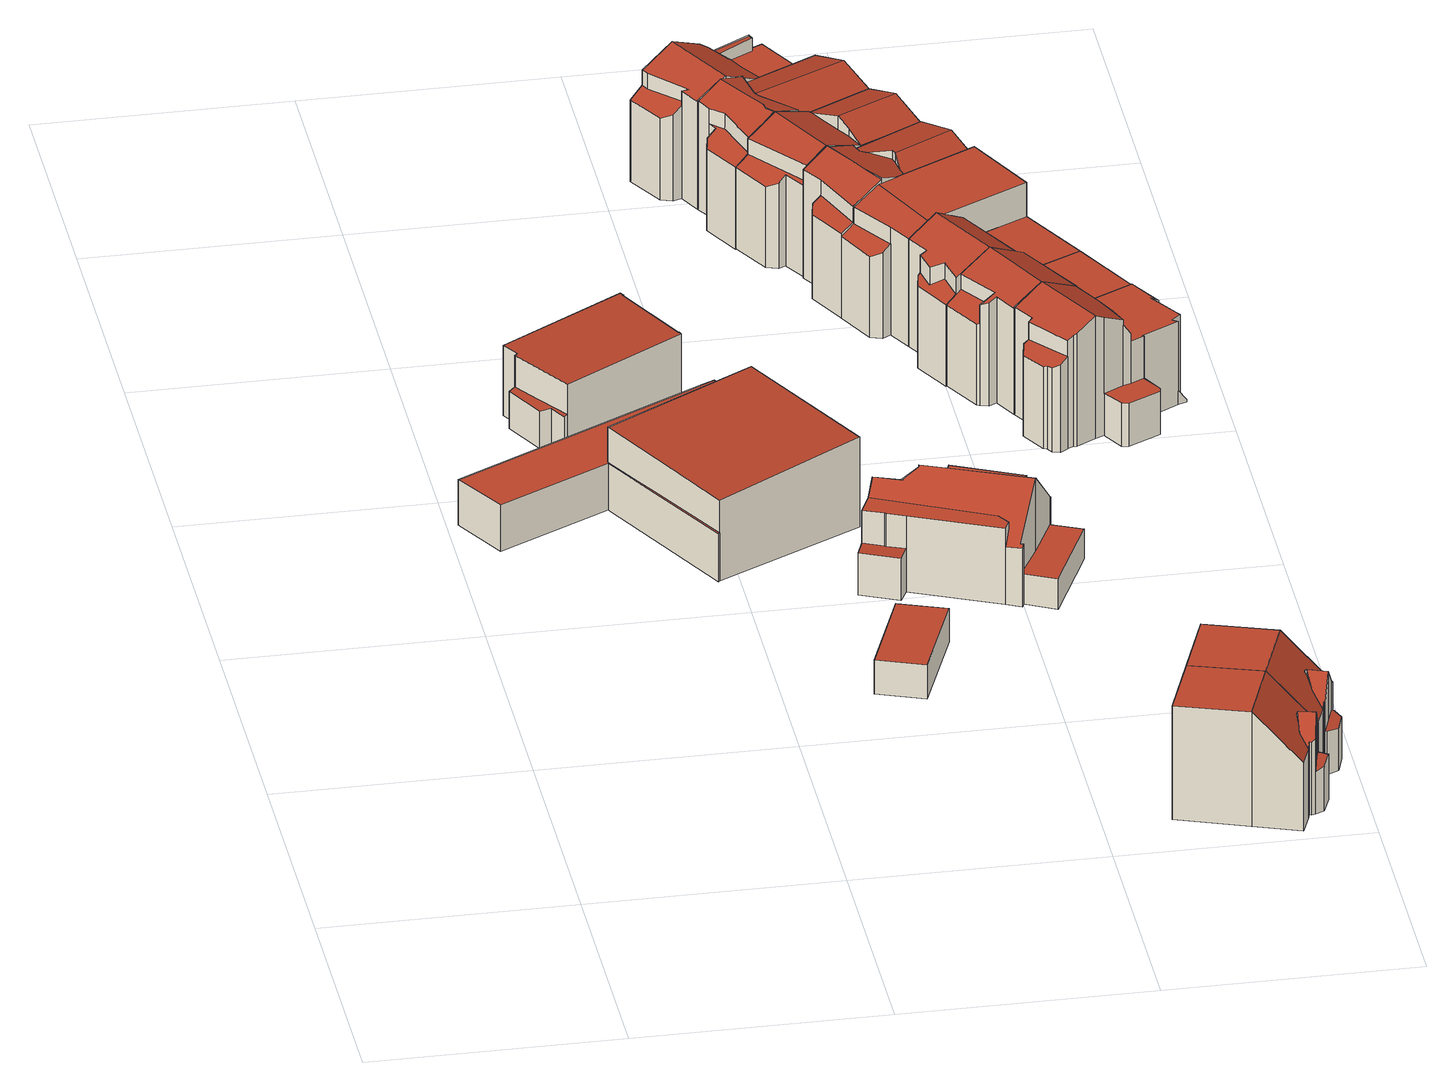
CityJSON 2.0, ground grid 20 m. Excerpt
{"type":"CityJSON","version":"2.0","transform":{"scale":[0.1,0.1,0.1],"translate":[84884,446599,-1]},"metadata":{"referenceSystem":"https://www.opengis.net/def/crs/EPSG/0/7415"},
"CityObjects":{
"building1":{"type":"Building","attributes":{"b3_bouwlagen":2,"b3_dak_type":"multiple horizontal","b3_h_dak_50p":6.97,"b3_h_dak_70p":7.24,"b3_h_dak_max":7.68,"b3_h_dak_min":3.73,"b3_h_maaiveld":-0.102,"b3_kas_warenhuis":false,"b3_mutatie_ahn3_ahn4":false,"b3_opp_buitenmuur":514.73,"b3_opp_dak_plat":169.8,"b3_opp_dak_schuin":174.45,"b3_opp_grond":291.53,"b3_opp_scheidingsmuur":0,"b3_reconstructie_onvolledig":false,"b3_rmse_lod12":2.12,"b3_rmse_lod13":0.254,"b3_rmse_lod22":0.131,"b3_val3dity_lod12":"[]","b3_val3dity_lod13":"[]","b3_val3dity_lod22":"[]","b3_volume_lod12":2140.77,"b3_volume_lod13":1768.05,"b3_volume_lod22":1740.03,"geconstateerd":false,"oorspronkelijkbouwjaar":1961,"status":"Pand in gebruik"},"children":["building1-1"]},
"building1-1":{"type":"BuildingPart","parents":["building1"],"geometry":[{"type":"Solid","lod":"2.2","boundaries":[[[[0,1,2,3,4,5,6,7,8,9,10,11,12,13]],[[14,13,12,15]],[[15,12,11,16]],[[17,18,9,8,19]],[[19,8,7,20,21]],[[22,5,4,23]],[[16,11,10,24]],[[25,26,18,17]],[[27,6,5,22]],[[21,20,26,25]],[[28,3,2,29]],[[23,4,3,28]],[[24,10,9,18]],[[20,7,6,27]],[[30,1,0,31]],[[29,2,1,30]],[[31,0,13,14]],[[21,25,17,19]],[[31,14,15,16,24,18,26,20,27,22,23,28,29,30]]]],"semantics":{"surfaces":[{"type":"GroundSurface"},{"type":"WallSurface","on_footprint_edge":true},{"type":"WallSurface","on_footprint_edge":false},{"type":"RoofSurface"}],"values":[[0,1,1,1,1,1,1,2,1,2,1,1,1,1,1,1,1,3,3]]}}]},
"building2":{"type":"Building","attributes":{"b3_bouwlagen":2,"b3_dak_type":"multiple horizontal","b3_h_dak_50p":6.2,"b3_h_dak_70p":6.33,"b3_h_dak_max":6.57,"b3_h_dak_min":2.92,"b3_h_maaiveld":-0.097,"b3_kas_warenhuis":false,"b3_mutatie_ahn3_ahn4":false,"b3_opp_buitenmuur":237.03,"b3_opp_dak_plat":80.52,"b3_opp_dak_schuin":3.76,"b3_opp_grond":84.16,"b3_opp_scheidingsmuur":0,"b3_reconstructie_onvolledig":false,"b3_rmse_lod12":0.588,"b3_rmse_lod13":0.202,"b3_rmse_lod22":0.0428,"b3_val3dity_lod12":"[]","b3_val3dity_lod13":"[]","b3_val3dity_lod22":"[]","b3_volume_lod12":540.51,"b3_volume_lod13":529.21,"b3_volume_lod22":519.77,"geconstateerd":false,"oorspronkelijkbouwjaar":1956,"status":"Pand in gebruik"},"children":["building2-1"]},
"building2-1":{"type":"BuildingPart","parents":["building2"],"geometry":[{"type":"Solid","lod":"2.2","boundaries":[[[[32,33,34,35,36,37,38,39,40,41,42,43,44,45]],[[46,33,32,47]],[[48,36,35,49]],[[50,37,36,48]],[[51,43,42,52]],[[53,41,40,54]],[[52,42,41,53]],[[55,38,37,50]],[[56,57,39,38,55]],[[54,40,39,57]],[[47,32,45,58]],[[49,35,34,59]],[[59,34,33,46]],[[60,44,43,51]],[[58,45,44,60,61]],[[61,60,57,56]],[[57,60,51,52,53,54]],[[61,56,55,50,48,49,59,46,47,58]]]],"semantics":{"surfaces":[{"type":"GroundSurface"},{"type":"WallSurface","on_footprint_edge":true},{"type":"WallSurface","on_footprint_edge":false},{"type":"RoofSurface"}],"values":[[0,1,1,1,1,1,1,1,1,1,1,1,1,1,1,2,3,3]]}}]},
"building3":{"type":"Building","attributes":{"b3_dak_type":"horizontal","b3_h_dak_50p":2.91,"b3_h_dak_70p":2.93,"b3_h_dak_max":3.03,"b3_h_dak_min":2.65,"b3_h_maaiveld":-0.035,"b3_kas_warenhuis":false,"b3_mutatie_ahn3_ahn4":false,"b3_opp_buitenmuur":73.55,"b3_opp_dak_plat":33.92,"b3_opp_dak_schuin":0,"b3_opp_grond":33.92,"b3_opp_scheidingsmuur":0,"b3_reconstructie_onvolledig":false,"b3_rmse_lod12":0.039,"b3_rmse_lod13":0.039,"b3_rmse_lod22":0.0361,"b3_val3dity_lod12":"[]","b3_val3dity_lod13":"[]","b3_val3dity_lod22":"[]","b3_volume_lod12":100.52,"b3_volume_lod13":100.52,"b3_volume_lod22":100.02,"geconstateerd":false,"oorspronkelijkbouwjaar":2017,"status":"Pand in gebruik"},"children":["building3-1"]},
"building3-1":{"type":"BuildingPart","parents":["building3"],"geometry":[{"type":"Solid","lod":"2.2","boundaries":[[[[62,63,64,65]],[[66,63,62,67]],[[68,64,63,66]],[[67,62,65,69]],[[69,65,64,68]],[[69,68,66,67]]]],"semantics":{"surfaces":[{"type":"GroundSurface"},{"type":"WallSurface","on_footprint_edge":true},{"type":"RoofSurface"}],"values":[[0,1,1,1,1,2]]}}]},
"building4":{"type":"Building","attributes":{"b3_bag_bag_overlap":0,"b3_bouwlagen":3,"b3_dak_type":"slanted","b3_h_dak_50p":6.4,"b3_h_dak_70p":6.98,"b3_h_dak_max":8.7,"b3_h_dak_min":0.17,"b3_h_maaiveld":-0.133,"b3_kas_warenhuis":false,"b3_mutatie_ahn3_ahn4":false,"b3_opp_buitenmuur":288.28,"b3_opp_dak_plat":54.15,"b3_opp_dak_schuin":98.29,"b3_opp_grond":118.03,"b3_opp_scheidingsmuur":0,"b3_reconstructie_onvolledig":false,"b3_rmse_lod12":2.12,"b3_rmse_lod13":0.868,"b3_rmse_lod22":0.282,"b3_val3dity_lod12":"[]","b3_val3dity_lod13":"[]","b3_val3dity_lod22":"[]","b3_volume_lod12":841.19,"b3_volume_lod13":756.72,"b3_volume_lod22":716.87,"geconstateerd":false,"oorspronkelijkbouwjaar":1922,"status":"Pand in gebruik"},"children":["building4-1"]},
"building4-1":{"type":"BuildingPart","parents":["building4"],"geometry":[{"type":"Solid","lod":"2.2","boundaries":[[[[70,71,72,73,74,75,76,77,78,79,80,81,82,83,84,85,86,87,88,89]],[[90,91,92,93]],[[94,87,86,95]],[[96,70,89,97]],[[98,99,91,90]],[[100,84,83,101]],[[102,85,84,100]],[[101,83,82,103]],[[104,75,74,105]],[[105,74,73,106]],[[106,73,72,107]],[[108,77,76,109]],[[109,76,75,104,110]],[[110,104,111,112]],[[113,102,99,98]],[[95,86,85,102,113]],[[114,115,116,117]],[[118,119,115,114]],[[120,80,79,121]],[[122,121,79,78,123,124]],[[125,126,127]],[[124,123,126,125]],[[123,78,77,108]],[[121,122,128]],[[112,111,129,130]],[[130,129,131]],[[132,94,133,134]],[[134,133,135]],[[97,89,88,116]],[[117,116,88,87,94,132]],[[136,137,119,118]],[[137,71,70,96]],[[107,72,71,137,136]],[[103,82,81,92]],[[93,92,81,80,120]],[[128,122,124,125,127]],[[131,129,111,104,105,106]],[[107,135,133,94,95,113,98,90,112,130,131,106]],[[137,96,97,116,115,119]],[[107,136,118,114,117,132,134,135]],[[103,92,91,99,102,100,101]],[[93,120,121,128,127,126,123,108,109,110,112,90]]]],"semantics":{"surfaces":[{"type":"GroundSurface"},{"type":"WallSurface","on_footprint_edge":false},{"type":"WallSurface","on_footprint_edge":true},{"type":"RoofSurface"}],"values":[[0,1,2,2,1,2,2,2,2,2,2,2,2,1,1,2,1,1,2,2,1,1,2,1,1,1,1,1,2,2,1,2,2,2,2,3,3,3,3,3,3,3]]}}]},
"building5":{"type":"Building","attributes":{"b3_bag_bag_overlap":0,"b3_bouwlagen":3,"b3_dak_type":"slanted","b3_h_dak_50p":9.82,"b3_h_dak_70p":9.85,"b3_h_dak_max":10.16,"b3_h_dak_min":3.7,"b3_h_maaiveld":0.084,"b3_kas_warenhuis":false,"b3_mutatie_ahn3_ahn4":false,"b3_opp_buitenmuur":106.05,"b3_opp_dak_plat":36.52,"b3_opp_dak_schuin":43.15,"b3_opp_grond":63.08,"b3_opp_scheidingsmuur":178.36,"b3_reconstructie_onvolledig":false,"b3_rmse_lod12":1.5,"b3_rmse_lod13":1.27,"b3_rmse_lod22":0.0508,"b3_val3dity_lod12":"[]","b3_val3dity_lod13":"[]","b3_val3dity_lod22":"[]","b3_volume_lod12":616.14,"b3_volume_lod13":605.19,"b3_volume_lod22":558.83,"geconstateerd":false,"oorspronkelijkbouwjaar":1920,"status":"Pand in gebruik"},"children":["building5-1"]},
"building5-1":{"type":"BuildingPart","parents":["building5"],"geometry":[{"type":"Solid","lod":"2.2","boundaries":[[[[138,139,140,141,142,143,144,145,146,147,148,149,150,151]],[[152,153,154,155]],[[153,141,140,156]],[[157,148,147,158]],[[155,154,159,160,161]],[[161,160,162]],[[158,147,146,163]],[[164,143,142,165]],[[166,144,143,164]],[[167,145,144,166]],[[156,140,139,168]],[[168,139,138,169]],[[170,149,148,157]],[[171,150,149,170]],[[172,151,150,171]],[[173,151,172]],[[163,146,145,167]],[[174,175,176]],[[165,142,141,153,152]],[[169,138,151,173]],[[175,174,177]],[[160,159,173,172]],[[170,157,158,163]],[[155,174,176,166,164,165,152]],[[173,159,154,153,156,168,169]],[[177,174,155,161,162]],[[160,172,171,170,163,167,166,176,175,177,162]]]],"semantics":{"surfaces":[{"type":"GroundSurface"},{"type":"WallSurface","on_footprint_edge":false},{"type":"WallSurface","on_footprint_edge":true},{"type":"RoofSurface"}],"values":[[0,1,2,2,1,1,2,2,2,2,2,2,2,2,2,2,2,1,2,2,1,1,3,3,3,3,3]]}}]},
"building6":{"type":"Building","attributes":{"b3_bag_bag_overlap":0,"b3_bouwlagen":3,"b3_dak_type":"slanted","b3_h_dak_50p":9.82,"b3_h_dak_70p":9.86,"b3_h_dak_max":10.14,"b3_h_dak_min":3.7,"b3_h_maaiveld":0.086,"b3_kas_warenhuis":false,"b3_mutatie_ahn3_ahn4":false,"b3_opp_buitenmuur":123.58,"b3_opp_dak_plat":36.33,"b3_opp_dak_schuin":44.24,"b3_opp_grond":62.96,"b3_opp_scheidingsmuur":157.91,"b3_reconstructie_onvolledig":false,"b3_rmse_lod12":1.6,"b3_rmse_lod13":1.31,"b3_rmse_lod22":0.0456,"b3_val3dity_lod12":"[]","b3_val3dity_lod13":"[]","b3_val3dity_lod22":"[]","b3_volume_lod12":615.39,"b3_volume_lod13":601.32,"b3_volume_lod22":555.95,"geconstateerd":false,"oorspronkelijkbouwjaar":1920,"status":"Pand in gebruik"},"children":["building6-1"]},
"building6-1":{"type":"BuildingPart","parents":["building6"],"geometry":[{"type":"Solid","lod":"2.2","boundaries":[[[[178,179,180,181,182,183,184,185,186,187,188,189,150,149,148]],[[190,191,192,193]],[[191,187,186,194]],[[171,150,189,195]],[[196,185,184,197]],[[194,186,185,196]],[[198,199,200]],[[201,202,182,181,199,198]],[[197,184,183,203]],[[204,178,148,157]],[[157,148,149,170]],[[205,179,178,204]],[[206,188,187,191,190]],[[195,189,188,206]],[[170,149,150,171]],[[207,180,179,205]],[[193,192,202,201]],[[203,183,182,202]],[[199,181,180,207]],[[208,209,210]],[[211,212,209,208]],[[212,211,213]],[[205,204,157,170]],[[203,202,192,191,194,196,197]],[[193,208,210,195,206,190]],[[212,213,200,199,207,205,170,171,195,210,209]],[[213,211,208,193,201,198,200]]]],"semantics":{"surfaces":[{"type":"GroundSurface"},{"type":"WallSurface","on_footprint_edge":false},{"type":"WallSurface","on_footprint_edge":true},{"type":"RoofSurface"}],"values":[[0,1,2,2,2,2,1,2,2,2,2,2,2,2,2,2,1,2,2,1,1,1,3,3,3,3,3]]}}]},
"building7":{"type":"Building","attributes":{"b3_bag_bag_overlap":0,"b3_bouwlagen":3,"b3_dak_type":"slanted","b3_h_dak_50p":9.1,"b3_h_dak_70p":9.7,"b3_h_dak_max":10.56,"b3_h_dak_min":6.98,"b3_h_maaiveld":-0.006,"b3_kas_warenhuis":false,"b3_mutatie_ahn3_ahn4":false,"b3_opp_buitenmuur":130.13,"b3_opp_dak_plat":31.27,"b3_opp_dak_schuin":55.69,"b3_opp_grond":77.22,"b3_opp_scheidingsmuur":200.9,"b3_reconstructie_onvolledig":false,"b3_rmse_lod12":1.62,"b3_rmse_lod13":1.62,"b3_rmse_lod22":0.234,"b3_val3dity_lod12":"[]","b3_val3dity_lod13":"[]","b3_val3dity_lod22":"[]","b3_volume_lod12":745.68,"b3_volume_lod13":745.68,"b3_volume_lod22":655.04,"geconstateerd":false,"oorspronkelijkbouwjaar":1925,"status":"Pand in gebruik"},"children":["building7-1"]},
"building7-1":{"type":"BuildingPart","parents":["building7"],"geometry":[{"type":"Solid","lod":"2.2","boundaries":[[[[214,215,216,217,218,219,220,221,222,223,224,225,226]],[[227,228,229,230]],[[230,229,231,232]],[[233,225,224,234]],[[235,233,228,227]],[[234,224,223,236]],[[237,222,221,231]],[[232,231,221,220,238]],[[236,223,222,237]],[[238,220,219,239]],[[240,241,214,226,242]],[[242,226,225,233,235]],[[243,217,216,244]],[[245,246,247,248]],[[246,218,217,243]],[[244,216,215,249]],[[250,251,249,252]],[[239,219,218,246,245]],[[253,254,255,256]],[[252,249,215,214,241]],[[257,258,241,240]],[[248,247,254,253,259]],[[256,255,251,250]],[[259,253,260,261]],[[261,260,258,257]],[[236,237,231,229,228,233,234]],[[239,242,235,227,230,232,238]],[[258,260,253,256,250,252,241]],[[251,255,254,247,246,243,244,249]],[[261,257,240,242,239,245,248,259]]]],"semantics":{"surfaces":[{"type":"GroundSurface"},{"type":"WallSurface","on_footprint_edge":false},{"type":"WallSurface","on_footprint_edge":true},{"type":"RoofSurface"}],"values":[[0,1,1,2,1,2,2,2,2,2,2,2,2,1,2,2,1,2,1,2,1,1,1,1,1,3,3,3,3,3]]}}]},
"building8":{"type":"Building","attributes":{"b3_bag_bag_overlap":0,"b3_bouwlagen":3,"b3_dak_type":"slanted","b3_h_dak_50p":9.85,"b3_h_dak_70p":10.1,"b3_h_dak_max":10.57,"b3_h_dak_min":7.05,"b3_h_maaiveld":0.008,"b3_kas_warenhuis":false,"b3_mutatie_ahn3_ahn4":false,"b3_opp_buitenmuur":138.29,"b3_opp_dak_plat":0,"b3_opp_dak_schuin":83.26,"b3_opp_grond":77.06,"b3_opp_scheidingsmuur":211.71,"b3_reconstructie_onvolledig":false,"b3_rmse_lod12":0.789,"b3_rmse_lod13":0.789,"b3_rmse_lod22":0.0881,"b3_val3dity_lod12":"[]","b3_val3dity_lod13":"[]","b3_val3dity_lod22":"[]","b3_volume_lod12":776.34,"b3_volume_lod13":776.34,"b3_volume_lod22":742.69,"geconstateerd":false,"oorspronkelijkbouwjaar":1925,"status":"Pand in gebruik"},"children":["building8-1"]},
"building8-1":{"type":"BuildingPart","parents":["building8"],"geometry":[{"type":"Solid","lod":"2.2","boundaries":[[[[262,263,217,264,265,266,267,268,269,270,271,272,273,220]],[[274,271,270,275]],[[276,220,273,277,278]],[[279,262,220,276]],[[280,281,282]],[[283,284,282]],[[285,269,268,286]],[[275,270,269,285]],[[287,288,286,289]],[[290,266,265,291]],[[292,264,217,293]],[[291,265,264,292]],[[294,267,266,290,295]],[[289,286,268,267,294]],[[293,217,263,280]],[[296,297,294]],[[298,272,271,274]],[[277,273,272,298]],[[284,283,299]],[[295,290,300]],[[281,280,263,262,279]],[[297,296,301]],[[278,277,288,287]],[[293,280,282,284,292]],[[299,300,290,291,292,284]],[[301,296,294,295,300,299,283,282,281,279]],[[288,277,298,274,275,285,286]],[[278,287,289,294,297,301,279,276]]]],"semantics":{"surfaces":[{"type":"GroundSurface"},{"type":"WallSurface","on_footprint_edge":true},{"type":"WallSurface","on_footprint_edge":false},{"type":"RoofSurface"}],"values":[[0,1,1,1,2,2,1,1,2,1,1,1,1,1,1,2,1,1,2,2,1,2,2,3,3,3,3,3]]}}]},
"building9":{"type":"Building","attributes":{"b3_bag_bag_overlap":0,"b3_bouwlagen":3,"b3_dak_type":"slanted","b3_h_dak_50p":9.81,"b3_h_dak_70p":10.06,"b3_h_dak_max":10.64,"b3_h_dak_min":6.99,"b3_h_maaiveld":0.055,"b3_kas_warenhuis":false,"b3_mutatie_ahn3_ahn4":false,"b3_opp_buitenmuur":128.28,"b3_opp_dak_plat":0,"b3_opp_dak_schuin":84.32,"b3_opp_grond":76.9,"b3_opp_scheidingsmuur":221.79,"b3_reconstructie_onvolledig":false,"b3_rmse_lod12":0.81,"b3_rmse_lod13":0.81,"b3_rmse_lod22":0.0732,"b3_val3dity_lod12":"[]","b3_val3dity_lod13":"[]","b3_val3dity_lod22":"[]","b3_volume_lod12":768.59,"b3_volume_lod13":768.59,"b3_volume_lod22":737.21,"geconstateerd":false,"oorspronkelijkbouwjaar":1925,"status":"Pand in gebruik"},"children":["building9-1"]},
"building9-1":{"type":"BuildingPart","parents":["building9"],"geometry":[{"type":"Solid","lod":"2.2","boundaries":[[[[302,303,304,305,306,307,308,309,310,311,312,313,314,315]],[[316,307,306,317]],[[317,306,305,318]],[[285,308,307,316]],[[318,305,304,319]],[[320,321,322,323]],[[324,315,314,325]],[[326,327,311,310,328]],[[328,310,309,329,330]],[[331,313,312,291]],[[329,309,308,285]],[[319,304,303,332]],[[291,312,311,327]],[[321,320,333]],[[327,326,333]],[[325,314,313,331]],[[334,302,315,324]],[[323,322,324]],[[335,332,303,302,334]],[[330,329,332,335]],[[327,333,320,331,291]],[[323,324,325,331,320]],[[332,329,285,316,317,318,319]],[[328,334,324,322,321,333,326]],[[334,328,330,335]]]],"semantics":{"surfaces":[{"type":"GroundSurface"},{"type":"WallSurface","on_footprint_edge":true},{"type":"WallSurface","on_footprint_edge":false},{"type":"RoofSurface"}],"values":[[0,1,1,1,1,2,1,1,1,1,1,1,1,2,2,1,1,2,1,2,3,3,3,3,3]]}}]},
"building10":{"type":"Building","attributes":{"b3_bag_bag_overlap":0,"b3_bouwlagen":3,"b3_dak_type":"slanted","b3_h_dak_50p":9.78,"b3_h_dak_70p":10.06,"b3_h_dak_max":11.02,"b3_h_dak_min":0.14,"b3_h_maaiveld":0.025,"b3_kas_warenhuis":false,"b3_mutatie_ahn3_ahn4":false,"b3_opp_buitenmuur":130.64,"b3_opp_dak_plat":0,"b3_opp_dak_schuin":82.13,"b3_opp_grond":77.03,"b3_opp_scheidingsmuur":222.28,"b3_reconstructie_onvolledig":false,"b3_rmse_lod12":1.34,"b3_rmse_lod13":1.34,"b3_rmse_lod22":0.788,"b3_val3dity_lod12":"[]","b3_val3dity_lod13":"[]","b3_val3dity_lod22":"[]","b3_volume_lod12":773.71,"b3_volume_lod13":773.71,"b3_volume_lod22":745.06,"geconstateerd":false,"oorspronkelijkbouwjaar":1925,"status":"Pand in gebruik"},"children":["building10-1"]},
"building10-1":{"type":"BuildingPart","parents":["building10"],"geometry":[{"type":"Solid","lod":"2.2","boundaries":[[[[336,337,338,339,340,341,342,343,344,345,346,347,348]],[[349,348,347,350]],[[351,339,338,352]],[[352,338,337,353]],[[354,341,340,355]],[[356,342,341,354,357]],[[358,345,344,359]],[[360,361,343,342,356]],[[355,340,339,351]],[[350,347,346,362]],[[362,346,345,358]],[[363,364,359,365]],[[366,367,368]],[[364,363,368]],[[357,354,353,369]],[[365,359,344,343,361]],[[370,371,372]],[[372,371,336,348,349,373]],[[369,353,337,336,371]],[[367,366,374,375]],[[373,349,376]],[[375,374,376]],[[361,360,377]],[[353,354,355,351,352]],[[375,362,358,359,364,368,367]],[[361,377,378,370,372,373,376,374,366,368,363,365]],[[375,376,349,350,362]],[[378,377,360,356,357,369,371,370]]]],"semantics":{"surfaces":[{"type":"GroundSurface"},{"type":"WallSurface","on_footprint_edge":true},{"type":"WallSurface","on_footprint_edge":false},{"type":"RoofSurface"}],"values":[[0,1,1,1,1,1,1,1,1,1,1,2,2,2,2,1,2,1,1,2,2,2,2,3,3,3,3,3]]}}]},
"building11":{"type":"Building","attributes":{"b3_bag_bag_overlap":0,"b3_bouwlagen":3,"b3_dak_type":"slanted","b3_h_dak_50p":10.06,"b3_h_dak_70p":10.11,"b3_h_dak_max":10.61,"b3_h_dak_min":6.97,"b3_h_maaiveld":-0.003,"b3_kas_warenhuis":false,"b3_mutatie_ahn3_ahn4":false,"b3_opp_buitenmuur":151.85,"b3_opp_dak_plat":58.79,"b3_opp_dak_schuin":21.05,"b3_opp_grond":77.4,"b3_opp_scheidingsmuur":210.93,"b3_reconstructie_onvolledig":false,"b3_rmse_lod12":0.757,"b3_rmse_lod13":0.757,"b3_rmse_lod22":0.093,"b3_val3dity_lod12":"[]","b3_val3dity_lod13":"[]","b3_val3dity_lod22":"[]","b3_volume_lod12":783.12,"b3_volume_lod13":783.12,"b3_volume_lod22":762.86,"geconstateerd":false,"oorspronkelijkbouwjaar":1925,"status":"Pand in gebruik"},"children":["building11-1"]},
"building11-1":{"type":"BuildingPart","parents":["building11"],"geometry":[{"type":"Solid","lod":"2.2","boundaries":[[[[379,380,338,381,382,347,383,384,385,386]],[[387,380,379,388]],[[388,379,386,389]],[[390,347,382,391]],[[392,383,347,390]],[[393,338,380,387]],[[389,386,394]],[[394,386,385,395]],[[395,385,384,396]],[[396,384,383,392]],[[397,381,338,393]],[[391,382,381,397,398]],[[398,397,389,394]],[[389,397,393,387,388]],[[391,396,392,390]],[[398,394,395,396,391]]]],"semantics":{"surfaces":[{"type":"GroundSurface"},{"type":"WallSurface","on_footprint_edge":true},{"type":"WallSurface","on_footprint_edge":false},{"type":"RoofSurface"}],"values":[[0,1,1,1,1,1,1,1,1,1,1,1,2,3,3,3]]}}]},
"building12":{"type":"Building","attributes":{"b3_bag_bag_overlap":0,"b3_bouwlagen":3,"b3_dak_type":"slanted","b3_h_dak_50p":8.15,"b3_h_dak_70p":9.69,"b3_h_dak_max":10.99,"b3_h_dak_min":6.98,"b3_h_maaiveld":0.027,"b3_kas_warenhuis":false,"b3_mutatie_ahn3_ahn4":false,"b3_opp_buitenmuur":111.43,"b3_opp_dak_plat":33.86,"b3_opp_dak_schuin":57.44,"b3_opp_grond":77.26,"b3_opp_scheidingsmuur":198.34,"b3_reconstructie_onvolledig":false,"b3_rmse_lod12":1.76,"b3_rmse_lod13":1.76,"b3_rmse_lod22":0.0831,"b3_val3dity_lod12":"[]","b3_val3dity_lod13":"[]","b3_val3dity_lod22":"[]","b3_volume_lod12":743.91,"b3_volume_lod13":743.91,"b3_volume_lod22":649.23,"geconstateerd":false,"oorspronkelijkbouwjaar":1925,"status":"Pand in gebruik"},"children":["building12-1"]},
"building12-1":{"type":"BuildingPart","parents":["building12"],"geometry":[{"type":"Solid","lod":"2.2","boundaries":[[[[399,383,400,401,402,403,404,405,406,407,408,409,385,410,411]],[[412,401,400,413]],[[414,405,404,415]],[[416,417,415,418]],[[395,385,409,419]],[[420,410,385,395]],[[421,406,405,414]],[[413,400,383,422]],[[423,411,410,420]],[[424,402,401,412]],[[425,426,427,428]],[[426,408,407,429]],[[429,407,406,421]],[[419,409,408,426,425]],[[428,427,417,416]],[[430,403,402,424]],[[418,415,404,403,430]],[[431,399,411,423]],[[422,383,399,431]],[[417,427,426,429,421,414,415]],[[430,424,423,420]],[[418,430,420,395,419,425,428,416]],[[431,423,424,412]],[[422,431,412,413]]]],"semantics":{"surfaces":[{"type":"GroundSurface"},{"type":"WallSurface","on_footprint_edge":true},{"type":"WallSurface","on_footprint_edge":false},{"type":"RoofSurface"}],"values":[[0,1,1,2,1,1,1,1,1,1,2,1,1,1,2,1,1,1,1,3,3,3,3,3]]}}]},
"building13":{"type":"Building","attributes":{"b3_bag_bag_overlap":0,"b3_bouwlagen":3,"b3_dak_type":"slanted","b3_h_dak_50p":7.84,"b3_h_dak_70p":9.69,"b3_h_dak_max":10.98,"b3_h_dak_min":6.95,"b3_h_maaiveld":0.061,"b3_kas_warenhuis":false,"b3_mutatie_ahn3_ahn4":false,"b3_opp_buitenmuur":123.04,"b3_opp_dak_plat":33.75,"b3_opp_dak_schuin":49.03,"b3_opp_grond":77.44,"b3_opp_scheidingsmuur":198.36,"b3_reconstructie_onvolledig":false,"b3_rmse_lod12":1.81,"b3_rmse_lod13":1.81,"b3_rmse_lod22":0.132,"b3_val3dity_lod12":"[]","b3_val3dity_lod13":"[]","b3_val3dity_lod22":"[]","b3_volume_lod12":743.64,"b3_volume_lod13":743.64,"b3_volume_lod22":649.34,"geconstateerd":false,"oorspronkelijkbouwjaar":1917,"status":"Pand in gebruik"},"children":["building13-1"]},
"building13-1":{"type":"BuildingPart","parents":["building13"],"geometry":[{"type":"Solid","lod":"2.2","boundaries":[[[[432,433,434,435,436,437,438,439,440,441,442,443,444]],[[445,432,444,414]],[[446,443,442,447]],[[413,435,434,412]],[[448,436,435,413]],[[449,450,447,451]],[[414,444,443,446]],[[452,441,440,453]],[[453,440,439,454]],[[451,447,442,441,452]],[[455,456,412,457]],[[457,412,434,433,430]],[[456,437,436,448]],[[458,438,437,456,455]],[[454,439,438,458]],[[430,433,432,445,459]],[[459,445,450,449]],[[456,448,413,412]],[[458,455,457,430]],[[459,449,451,452,453,454,458,430]],[[450,445,414,446,447]]]],"semantics":{"surfaces":[{"type":"GroundSurface"},{"type":"WallSurface","on_footprint_edge":true},{"type":"WallSurface","on_footprint_edge":false},{"type":"RoofSurface"}],"values":[[0,1,1,1,1,2,1,1,1,1,2,1,1,1,1,1,2,3,3,3,3]]}}]},
"building14":{"type":"Building","attributes":{"b3_bag_bag_overlap":0,"b3_bouwlagen":3,"b3_dak_type":"slanted","b3_h_dak_50p":8.12,"b3_h_dak_70p":9.69,"b3_h_dak_max":10.69,"b3_h_dak_min":3.65,"b3_h_maaiveld":0.083,"b3_kas_warenhuis":false,"b3_mutatie_ahn3_ahn4":false,"b3_opp_buitenmuur":254.3,"b3_opp_dak_plat":39.86,"b3_opp_dak_schuin":49.61,"b3_opp_grond":87.2,"b3_opp_scheidingsmuur":94.09,"b3_reconstructie_onvolledig":false,"b3_rmse_lod12":2.38,"b3_rmse_lod13":1.53,"b3_rmse_lod22":0.375,"b3_val3dity_lod12":"[]","b3_val3dity_lod13":"[]","b3_val3dity_lod22":"[]","b3_volume_lod12":828.84,"b3_volume_lod13":783.83,"b3_volume_lod22":689.8,"geconstateerd":false,"oorspronkelijkbouwjaar":1925,"status":"Pand in gebruik"},"children":["building14-1"]},
"building14-1":{"type":"BuildingPart","parents":["building14"],"geometry":[{"type":"Solid","lod":"2.2","boundaries":[[[[460,461,462,463,464,465,466,467,468,469,470,471,472,439,438,473,436,474,475,476,477,478,479,480,481,482,483,484,485,486]],[[487,488,489,490,491]],[[492,465,464,493]],[[494,479,478,495]],[[496,469,468,497]],[[498,499,488,487,500]],[[499,486,485,501]],[[501,485,484,502]],[[503,483,482,504]],[[502,484,483,503]],[[505,506,507,508]],[[509,494,506,505]],[[504,482,481,510]],[[511,510,481,480,512]],[[512,480,479,494,509]],[[513,470,469,496]],[[458,438,439,514]],[[515,466,465,492]],[[516,460,486,499,498]],[[517,471,470,513]],[[493,464,463,518]],[[519,472,471,517,520]],[[514,439,472,519]],[[521,462,461,522]],[[500,487,523,524]],[[525,518,463,462,521]],[[497,468,467,526]],[[490,489,510,511]],[[527,436,473,528]],[[529,528,473,438,458]],[[530,475,474,531]],[[532,476,475,530]],[[491,490,533,534]],[[534,533,535,523]],[[531,474,436,527]],[[508,507,477,476,532]],[[520,517,518,525]],[[495,478,477,507]],[[536,537,528,529]],[[526,467,466,515]],[[522,461,460,516]],[[524,523,535,537,536]],[[510,489,488,499,501,502,503,504]],[[534,523,487,491]],[[495,507,506,494]],[[526,515,492,493,518,517,513,496,497]],[[537,535,533,490,511,512,509,505,508,532,530,531,527,528]],[[516,458,514,519,520,525,521,522]],[[458,516,498,500,524,536,529]]]],"semantics":{"surfaces":[{"type":"GroundSurface"},{"type":"WallSurface","on_footprint_edge":false},{"type":"WallSurface","on_footprint_edge":true},{"type":"RoofSurface"}],"values":[[0,1,2,2,2,1,2,2,2,2,1,1,2,2,2,2,2,2,2,2,2,2,2,2,1,2,2,1,2,2,2,2,1,1,2,2,1,2,1,2,2,1,3,3,3,3,3,3,3]]}}]}
},
"vertices":[
[210,670,9],[209,670,9],[221,676,9],[225,669,9],[216,664,9],[236,627,9],[239,628,9],[240,626,9],[301,510,9],[185,450,9],[184,449,9],[122,567,9],[33,521,9],[9,565,9],[9,565,48],[33,521,49],[122,567,49],[185,450,78],[185,450,50],[301,510,86],[240,626,49],[240,626,86],[236,627,49],[216,664,48],[184,449,50],[122,569,79],[122,569,49],[239,628,49],[225,669,48],[221,676,48],[209,670,48],[210,670,48],
[70,718,9],[167,768,9],[169,765,9],[168,765,9],[199,704,9],[200,704,9],[201,701,9],[107,653,9],[104,652,9],[97,666,9],[88,665,9],[71,698,9],[76,702,9],[78,704,9],[167,768,75],[70,718,69],[199,704,75],[168,765,75],[200,704,75],[71,698,41],[88,665,41],[97,666,42],[104,652,42],[201,701,75],[107,653,69],[107,653,43],[78,704,69],[169,765,75],[76,702,42],[76,702,69],
[268,265,10],[298,344,10],[336,330,10],[305,251,10],[298,344,39],[268,265,39],[336,330,39],[305,251,39],
[282,412,9],[287,424,9],[295,442,9],[300,452,9],[314,482,9],[342,469,9],[343,469,9],[350,484,9],[362,478,9],[416,453,9],[433,446,9],[432,445,9],[456,434,9],[424,365,9],[400,377,9],[400,376,9],[399,373,9],[387,379,9],[318,410,9],[312,398,9],[415,409,97],[415,409,35],[432,445,35],[432,445,59],[387,379,58],[399,373,59],[282,412,45],[312,398,45],[398,377,61],[398,377,35],[400,377,35],[424,365,35],[400,376,35],[456,434,35],[342,469,58],[314,482,58],[300,452,85],[295,442,74],[350,484,58],[343,469,73],[342,469,73],[334,447,78],[334,447,95],[400,376,61],[304,416,74],[304,416,46],[318,410,46],[318,410,74],[303,417,74],[303,417,46],[433,446,58],[416,453,58],[416,453,74],[362,478,58],[362,478,74],[359,470,74],[359,470,66],[365,458,74],[411,437,74],[334,446,79],[334,446,94],[320,443,86],[387,379,74],[391,388,68],[391,388,74],[385,398,74],[287,424,74],[287,424,46],
[566,60,11],[571,51,11],[565,35,11],[558,32,11],[555,31,11],[553,32,11],[552,28,11],[545,9,11],[508,22,11],[452,43,11],[473,100,11],[529,80,11],[566,66,11],[564,61,11],[558,32,75],[558,32,47],[561,46,47],[561,46,90],[565,35,49],[473,100,108],[452,43,108],[564,59,46],[564,59,68],[564,59,76],[551,58,81],[508,22,109],[553,32,73],[555,31,73],[552,28,69],[545,9,69],[571,51,50],[566,60,47],[529,80,109],[566,66,69],[564,61,69],[564,61,46],[548,51,89],[548,51,81],[547,38,77],[548,57,83],
[494,158,11],[550,137,11],[587,123,11],[585,119,11],[585,118,11],[587,117,11],[591,108,11],[586,92,11],[576,87,11],[575,88,11],[574,88,11],[573,84,11],[575,88,73],[575,88,48],[580,103,48],[580,103,90],[576,87,48],[573,84,69],[586,92,47],[591,108,47],[585,119,72],[585,119,69],[583,120,72],[585,118,73],[585,118,48],[587,117,48],[494,158,108],[550,137,109],[574,88,73],[587,123,69],[565,109,90],[565,109,85],[567,97,79],[564,111,88],[564,111,86],[566,113,85],
[281,1071,10],[322,1094,10],[333,1100,10],[363,1043,10],[320,1019,10],[288,1001,10],[265,989,10],[256,1007,10],[249,1004,10],[240,1007,10],[223,1038,10],[233,1044,10],[258,1058,10],[236,1038,101],[236,1038,88],[261,1005,92],[261,1005,104],[256,1007,89],[256,1007,102],[233,1044,88],[223,1038,80],[233,1044,101],[240,1007,80],[249,1004,84],[265,989,102],[288,1001,115],[281,1071,103],[281,1071,92],[258,1058,115],[363,1043,81],[333,1100,81],[320,1019,98],[320,1019,82],[306,1040,82],[306,1040,99],[322,1094,81],[324,1091,92],[324,1091,81],[322,1094,93],[300,1052,85],[300,1052,82],[290,1070,82],[290,1070,91],[287,1068,101],[287,1068,91],[300,1052,99],[299,1051,85],[299,1051,100],
[284,999,10],[302,1009,10],[379,1013,10],[393,986,10],[334,954,10],[314,943,10],[293,931,10],[282,926,10],[266,957,10],[268,966,10],[275,970,10],[271,978,10],[268,966,84],[266,957,80],[265,989,103],[271,978,89],[271,978,102],[284,999,114],[302,1009,102],[302,1009,109],[305,979,112],[306,975,112],[306,975,113],[282,926,80],[293,931,88],[281,965,104],[281,965,91],[293,931,101],[334,954,102],[393,986,102],[379,1013,112],[363,1043,101],[314,943,115],[334,954,108],[309,950,115],[309,950,114],[275,970,89],[306,974,113],[308,973,112],[308,955,115],
[343,887,11],[327,878,11],[324,876,11],[314,894,11],[308,891,11],[299,894,11],[282,926,11],[292,931,11],[315,943,11],[343,959,11],[393,986,11],[408,957,11],[422,930,11],[372,903,11],[299,894,80],[308,891,84],[314,894,89],[324,876,89],[360,930,114],[360,930,102],[366,920,102],[366,920,109],[372,903,103],[422,930,102],[343,959,103],[343,959,102],[315,943,115],[292,931,88],[292,931,101],[408,957,113],[327,878,91],[345,956,103],[343,887,115],[327,878,105],
[375,831,10],[351,818,10],[341,813,10],[325,845,10],[327,854,10],[334,858,10],[324,876,10],[344,887,10],[365,898,10],[422,930,10],[439,897,10],[452,873,10],[395,842,10],[395,842,102],[452,873,102],[325,845,82],[341,813,82],[351,818,88],[334,858,90],[327,854,86],[324,876,103],[334,858,103],[422,930,103],[365,898,103],[344,887,115],[344,887,114],[439,897,113],[368,887,108],[368,887,106],[365,898,107],[391,878,104],[391,878,111],[374,885,107],[351,818,101],[365,848,115],[375,831,115],[375,831,116],[395,842,109],[392,871,105],[392,871,113],[393,855,107],[362,855,115],[365,849,115],
[366,778,10],[357,781,10],[351,819,10],[372,830,10],[481,816,10],[399,772,10],[383,763,10],[373,782,10],[357,781,79],[366,778,83],[373,782,88],[452,873,111],[372,830,112],[481,816,110],[341,813,80],[373,782,102],[383,763,102],[399,772,111],[351,819,87],[351,819,101],
[435,791,10],[511,759,10],[464,734,10],[458,731,10],[436,719,10],[408,704,10],[400,700,10],[384,731,10],[386,741,10],[388,742,10],[393,744,10],[406,776,10],[428,787,10],[464,734,82],[511,759,81],[400,700,80],[408,704,86],[403,724,102],[403,724,88],[408,704,100],[393,744,102],[406,776,115],[384,731,80],[481,816,81],[428,787,102],[458,731,102],[388,742,100],[388,742,85],[392,726,83],[392,726,98],[386,741,83],[436,719,115],[435,791,82],
[412,706,11],[436,719,11],[464,734,11],[511,759,11],[540,703,11],[494,678,11],[465,662,11],[442,649,11],[432,668,11],[426,665,11],[419,667,11],[417,668,11],[400,700,11],[412,706,89],[417,668,80],[419,667,81],[540,703,81],[432,673,103],[432,673,90],[419,667,97],[426,665,99],[432,668,102],[442,649,102],[494,678,99],[494,678,82],[464,734,99],[465,662,115],[412,706,102],
[495,604,11],[479,595,11],[477,595,11],[472,593,11],[472,592,11],[466,588,11],[460,590,11],[457,595,11],[454,596,11],[443,617,11],[445,627,11],[449,629,11],[452,631,11],[493,677,11],[555,675,11],[550,680,11],[565,656,11],[567,652,11],[571,645,11],[564,642,11],[534,625,11],[535,624,11],[544,607,11],[543,601,11],[517,588,11],[512,589,11],[502,607,11],[518,616,99],[518,616,47],[524,618,47],[524,618,83],[524,618,90],[466,588,86],[472,592,90],[564,642,23],[571,645,13],[443,617,80],[454,596,81],[502,607,112],[502,607,47],[518,616,103],[512,589,48],[517,588,48],[543,601,48],[544,607,47],[560,645,82],[560,645,26],[567,652,13],[567,652,82],[564,642,82],[535,624,47],[535,624,83],[534,625,83],[445,627,84],[442,649,103],[460,590,83],[495,604,116],[449,629,86],[472,593,90],[452,631,103],[449,629,101],[477,595,106],[479,595,107],[513,632,94],[513,632,102],[472,593,103],[457,595,82],[540,703,82],[493,677,83],[493,677,100],[550,680,82],[555,675,82],[565,656,82],[515,635,83],[515,635,90],[513,632,83],[506,652,100],[506,652,83]
]}
